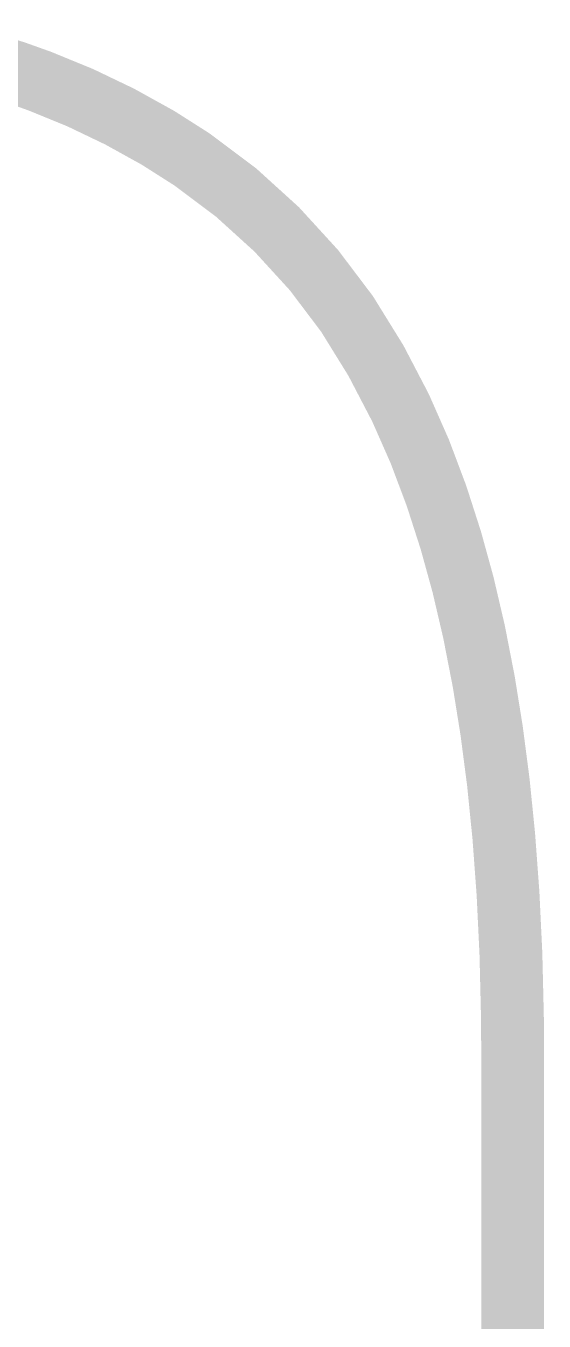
# Model space of a CAD drawing. Header units: millimetres. Extents: x 6 to 417, y 41 to 311.
# Drawn here: x 381.54 to 382.364, y 56.996 to 59.058 of the extents above; entities that cross this region are included whole.
import ezdxf

# ---------------------------------------------------------------- set-up
doc = ezdxf.new("R2010")
doc.units = ezdxf.units.MM
doc.layers.add('DrillDrawing', color=1, linetype='Continuous')

msp = doc.modelspace()

# ---------------------------------------------------------------- linework, layer by layer
at = {"layer": 'DrillDrawing', "const_width": 0.1}
for points in [[(381.4435, 59.0081, -0.024625), (381.5616, 58.9703)], [(381.4435, 59.0081, -0.024625), (381.5616, 58.9703)], [(381.5616, 58.9703, -0.044007), (381.7499, 58.88)], [(381.5616, 58.9703, -0.044007), (381.7499, 58.88)], [(381.8044, 58.8453, -0.116993), (382.0968, 58.5253)], [(381.8044, 58.8453, -0.116993), (382.0968, 58.5253)]]:
    msp.add_lwpolyline(points, format="xyb", dxfattribs=at)
at = {"layer": 'DrillDrawing', "const_width": 0.05}
for points in [[(381.5366, 58.9703, 1), (381.5866, 58.9703, 1)], [(381.5366, 58.9703, 1), (381.5866, 58.9703, 1)], [(381.5366, 58.9703, 1), (381.5866, 58.9703, 1)], [(381.5366, 58.9703, 1), (381.5866, 58.9703, 1)], [(381.7249, 58.88, 1), (381.7749, 58.88, 1)], [(381.7249, 58.88, 1), (381.7749, 58.88, 1)], [(381.7249, 58.88, 1), (381.7749, 58.88, 1)], [(381.7249, 58.88, 1), (381.7749, 58.88, 1)], [(381.7794, 58.8453, 1), (381.8294, 58.8453, 1)], [(381.7794, 58.8453, 1), (381.8294, 58.8453, 1)], [(381.7794, 58.8453, 1), (381.8294, 58.8453, 1)], [(381.7794, 58.8453, 1), (381.8294, 58.8453, 1)], [(382.0718, 58.5253, 1), (382.1218, 58.5253, 1)], [(382.0718, 58.5253, 1), (382.1218, 58.5253, 1)], [(382.0718, 58.5253, 1), (382.1218, 58.5253, 1)], [(382.0718, 58.5253, 1), (382.1218, 58.5253, 1)], [(382.111, 58.4501, 1), (382.161, 58.4501, 1)], [(382.111, 58.4501, 1), (382.161, 58.4501, 1)], [(382.111, 58.4501, 1), (382.161, 58.4501, 1)], [(382.111, 58.4501, 1), (382.161, 58.4501, 1)], [(382.1417, 58.3805, 1), (382.1917, 58.3805, 1)], [(382.1417, 58.3805, 1), (382.1917, 58.3805, 1)], [(382.1417, 58.3805, 1), (382.1917, 58.3805, 1)], [(382.1417, 58.3805, 1), (382.1917, 58.3805, 1)], [(382.1683, 58.3098, 1), (382.2183, 58.3098, 1)], [(382.1683, 58.3098, 1), (382.2183, 58.3098, 1)], [(382.1683, 58.3098, 1), (382.2183, 58.3098, 1)], [(382.1683, 58.3098, 1), (382.2183, 58.3098, 1)], [(382.1911, 58.2389, 1), (382.2411, 58.2389, 1)], [(382.1911, 58.2389, 1), (382.2411, 58.2389, 1)], [(382.1911, 58.2389, 1), (382.2411, 58.2389, 1)], [(382.1911, 58.2389, 1), (382.2411, 58.2389, 1)], [(382.2105, 58.1685, 1), (382.2605, 58.1685, 1)], [(382.2105, 58.1685, 1), (382.2605, 58.1685, 1)], [(382.2105, 58.1685, 1), (382.2605, 58.1685, 1)], [(382.2105, 58.1685, 1), (382.2605, 58.1685, 1)], [(382.228, 58.0935, 1), (382.278, 58.0935, 1)], [(382.228, 58.0935, 1), (382.278, 58.0935, 1)], [(382.228, 58.0935, 1), (382.278, 58.0935, 1)], [(382.228, 58.0935, 1), (382.278, 58.0935, 1)], [(382.2435, 58.0139, 1), (382.2935, 58.0139, 1)], [(382.2435, 58.0139, 1), (382.2935, 58.0139, 1)], [(382.2435, 58.0139, 1), (382.2935, 58.0139, 1)], [(382.2435, 58.0139, 1), (382.2935, 58.0139, 1)], [(382.256, 57.9361, 1), (382.306, 57.9361, 1)], [(382.256, 57.9361, 1), (382.306, 57.9361, 1)], [(382.256, 57.9361, 1), (382.306, 57.9361, 1)], [(382.256, 57.9361, 1), (382.306, 57.9361, 1)], [(382.2667, 57.854, 1), (382.3167, 57.854, 1)], [(382.2667, 57.854, 1), (382.3167, 57.854, 1)], [(382.2667, 57.854, 1), (382.3167, 57.854, 1)], [(382.2667, 57.854, 1), (382.3167, 57.854, 1)], [(382.2754, 57.7674, 1), (382.3254, 57.7674, 1)], [(382.2754, 57.7674, 1), (382.3254, 57.7674, 1)], [(382.2754, 57.7674, 1), (382.3254, 57.7674, 1)], [(382.2754, 57.7674, 1), (382.3254, 57.7674, 1)], [(382.2821, 57.6764, 1), (382.3321, 57.6764, 1)], [(382.2821, 57.6764, 1), (382.3321, 57.6764, 1)], [(382.2821, 57.6764, 1), (382.3321, 57.6764, 1)], [(382.2821, 57.6764, 1), (382.3321, 57.6764, 1)], [(382.2867, 57.5806, 1), (382.3367, 57.5806, 1)], [(382.2867, 57.5806, 1), (382.3367, 57.5806, 1)], [(382.2867, 57.5806, 1), (382.3367, 57.5806, 1)], [(382.2867, 57.5806, 1), (382.3367, 57.5806, 1)], [(382.2891, 57.4801, 1), (382.3391, 57.4801, 1)], [(382.2891, 57.4801, 1), (382.3391, 57.4801, 1)], [(382.2891, 57.4801, 1), (382.3391, 57.4801, 1)], [(382.2891, 57.4801, 1), (382.3391, 57.4801, 1)], [(382.2895, 57.4191, 1), (382.3395, 57.4191, 1)], [(382.2895, 57.4191, 1), (382.3395, 57.4191, 1)], [(382.2895, 57.4191, 1), (382.3395, 57.4191, 1)], [(382.2895, 57.4191, 1), (382.3395, 57.4191, 1)]]:
    msp.add_lwpolyline(points, format="xyb", close=True, dxfattribs=at)
at = {"layer": 'DrillDrawing', "const_width": 0.1}
for points in [[(381.7499, 58.88), (381.8044, 58.8453)], [(381.7499, 58.88), (381.8044, 58.8453)], [(382.0968, 58.5253), (382.136, 58.4501)], [(382.0968, 58.5253), (382.136, 58.4501)], [(382.136, 58.4501), (382.1667, 58.3805)], [(382.136, 58.4501), (382.1667, 58.3805)], [(382.1667, 58.3805), (382.1933, 58.3098)], [(382.1667, 58.3805), (382.1933, 58.3098)], [(382.1933, 58.3098), (382.2161, 58.2389)], [(382.1933, 58.3098), (382.2161, 58.2389)], [(382.2161, 58.2389), (382.2355, 58.1685)], [(382.2161, 58.2389), (382.2355, 58.1685)], [(382.2355, 58.1685), (382.253, 58.0935)], [(382.2355, 58.1685), (382.253, 58.0935)], [(382.253, 58.0935), (382.2685, 58.0139)], [(382.253, 58.0935), (382.2685, 58.0139)], [(382.2685, 58.0139), (382.281, 57.9361)], [(382.2685, 58.0139), (382.281, 57.9361)], [(382.281, 57.9361), (382.2917, 57.854)], [(382.281, 57.9361), (382.2917, 57.854)], [(382.2917, 57.854), (382.3004, 57.7674)], [(382.2917, 57.854), (382.3004, 57.7674)], [(382.3004, 57.7674), (382.3071, 57.6764)], [(382.3004, 57.7674), (382.3071, 57.6764)], [(382.3071, 57.6764), (382.3117, 57.5806)], [(382.3071, 57.6764), (382.3117, 57.5806)], [(382.3117, 57.5806), (382.3141, 57.4801)], [(382.3117, 57.5806), (382.3141, 57.4801)], [(382.3141, 57.4801), (382.3145, 57.4191)], [(382.3141, 57.4801), (382.3145, 57.4191)], [(382.3145, 55.2224), (382.3145, 57.4191)], [(382.3145, 55.2224), (382.3145, 57.4191)]]:
    msp.add_lwpolyline(points, dxfattribs=at)

doc.saveas('drawing.dxf')
